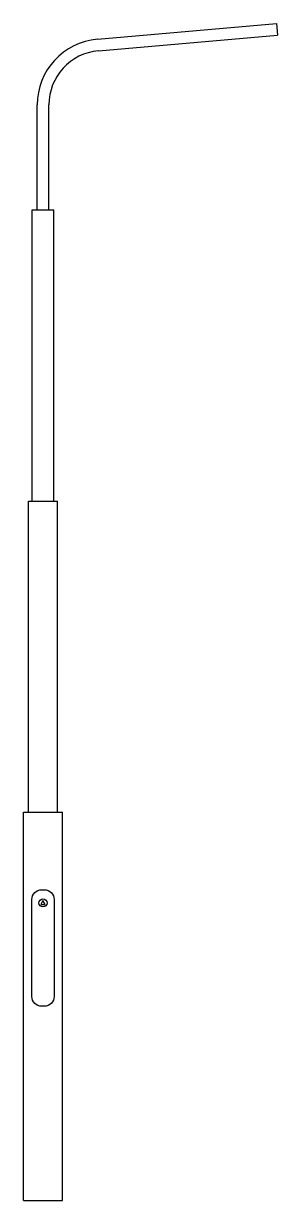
# Model space of a CAD drawing. Extents: x -0.2 to 1.11, y 0 to 6.06.
import ezdxf

# ---------------------------------------------------------------- set-up
doc = ezdxf.new("R2010")
doc.units = 0
doc.header["$LTSCALE"] = 0.0006
doc.header["$MEASUREMENT"] = 0
doc.layers.get('0').update_dxf_attribs({"linetype": 'CONTINUOUS'})

msp = doc.modelspace()

# ---------------------------------------------------------------- linework, layer by layer
for points in [[(0.1804, 5.9792), (1.1009, 6.0598)], [(1.1009, 6.0598), (1.1061, 6)], [(0.1856, 5.9195), (1.1061, 6)], [(-0.13, 5.1), (-0.13, 5.6405)], [(-0.07, 5.1), (-0.07, 5.6405)], [(-0.155, 3.6), (-0.155, 5.1)], [(-0.155, 5.1), (-0.045, 5.1)], [(-0.045, 3.6), (-0.045, 5.1)], [(-0.175, 2), (-0.175, 3.6)], [(-0.175, 3.6), (-0.025, 3.6)], [(-0.025, 2), (-0.025, 3.6)], [(-0.2, 0), (-0.2, 2)], [(-0.2, 2), (0, 2)], [(0, 0), (0, 2)], [(-0.2, 0), (0, 0)]]:
    msp.add_lwpolyline(points)
msp.add_lwpolyline([(-0.157, 1.05), (-0.157, 1.55, -0.414214), (-0.107, 1.6), (-0.093, 1.6, -0.414214), (-0.043, 1.55), (-0.043, 1.05, -0.414214), (-0.093, 1), (-0.107, 1, -0.414214)], format="xyb", close=True)
msp.add_lwpolyline([(-0.1, 1.5443), (-0.1113, 1.5247), (-0.0887, 1.5247)], close=True)
msp.add_circle((-0.1, 1.5319), 0.0207)
for radius in [0.34, 0.28]:
    msp.add_arc((0.21, 5.6405), radius, 95, 180)

doc.saveas('drawing.dxf')
